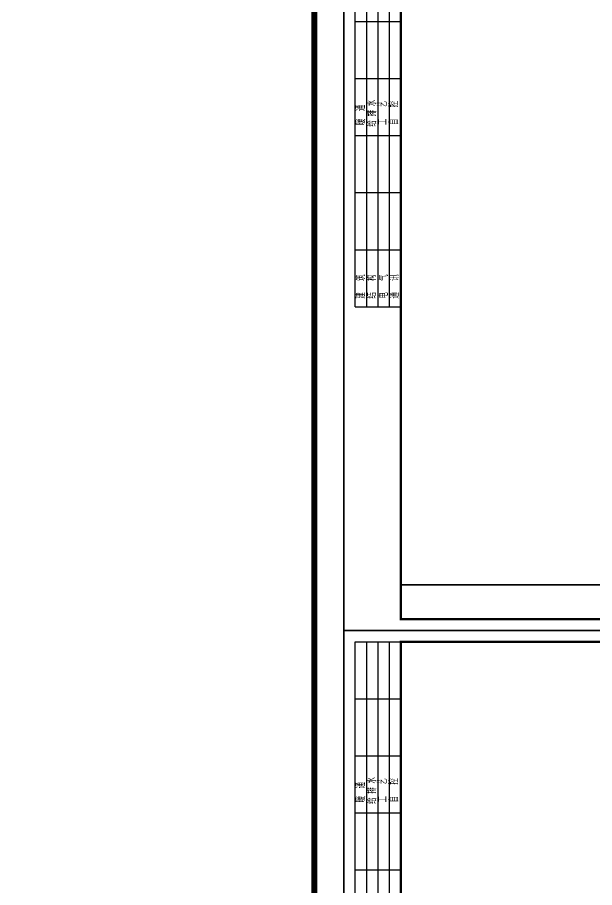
# Model space of a CAD drawing. Extents: x -259369 to -50372, y -155978 to 198088.
# Drawn here: x -121798 to -96097, y 86064 to 124778 of the extents above; entities that cross this region are included whole.
import ezdxf

# ---------------------------------------------------------------- set-up
doc = ezdxf.new("R2010")
doc.units = 0
doc.header["$LTSCALE"] = 1000
doc.header["$MEASUREMENT"] = 0
doc.styles.get("Standard").update_dxf_attribs({"font": 'gbenor.shx', "bigfont": 'gbcbig.shx'})

# ---------------------------------------------------------------- blocks, each defined once
blk = doc.blocks.new('$TITLEBLK$00000095')
for p, q in [((-150, 20), (-150, 0)), ((-150, 20), (0, 20)), ((-125, 20), (-125, 0)), ((-100, 20), (-100, 0)), ((-75, 20), (-75, 0)), ((-75, 20), (-75, 0)), ((-50, 20), (-50, 0)), ((-25, 20), (-25, 0)), ((0, 20), (0, 0)), ((-150, 15), (-75, 15)), ((-75, 15), (0, 15)), ((-150, 10), (-75, 10)), ((-75, 10), (0, 10)), ((-150, 5), (-75, 5)), ((-75, 5), (0, 5))]:
    blk.add_line(p, q)
at = {"width": 0.8}
for s, p in [('建   筑', (-146.45, 15.65)), ('暖  通', (-70.35, 15.73)), ('结   构', (-146.45, 10.91)), ('给 排 水', (-71.03, 10.9)), ('电   气', (-146.45, 5.65)), ('工   艺', (-70.35, 6.13)), ('通   讯', (-146.45, 0.88)), ('自   控', (-70.35, 1.24))]:
    blk.add_text(s, height=3.509, dxfattribs=at).set_placement(p)
blk = doc.blocks.new('rgthtyjyuk')
blk.add_lwpolyline([(0, 0), (420, 0), (420, 297), (0, 297)], close=True)
at = {"const_width": 1}
blk.add_lwpolyline([(25, 5), (415, 5), (415, 292), (25, 292)], close=True, dxfattribs=at)
at = {"const_width": 0.8}
blk.add_lwpolyline([(415, 20), (25, 20)], dxfattribs=at)
at = {"rotation": 90}
blk.add_blockref('$TITLEBLK$00000095', (25, 292), dxfattribs=at)

msp = doc.modelspace()

# ---------------------------------------------------------------- block references
for p, xscale, yscale, zscale in [((-218178.93, 79330.48), 264.0947391546124, 264.0947391546124, 264.0947391546124), ((-107259.13, 97501.51), 101.4564080218939, 101.4564080218939, 101.4564080218939), ((-107259.13, 67368.96), 101.4564080218939, 101.4564080218939, 101.4564080218939)]:
    msp.add_blockref('rgthtyjyuk', p, dxfattribs=dict(xscale=xscale, yscale=yscale, zscale=zscale))

doc.saveas('drawing.dxf')
